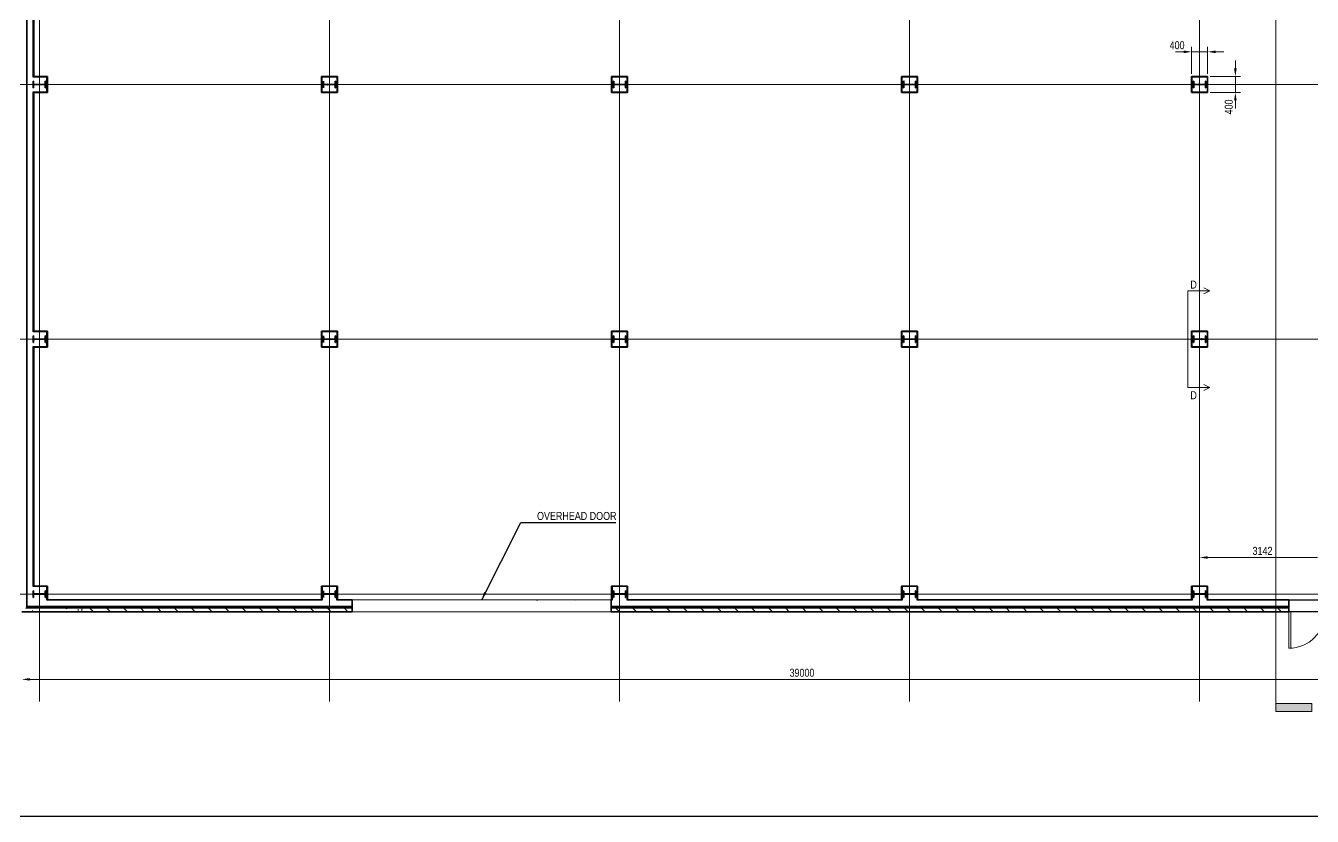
# Model space of a CAD drawing. Header units: millimetres. Extents: x -31954 to 493870, y 99509 to 604061.
# Drawn here: x 251607 to 283764, y 477066 to 496838 of the extents above; entities that cross this region are included whole.
import ezdxf

# ---------------------------------------------------------------- set-up
doc = ezdxf.new("R2010")
doc.units = ezdxf.units.MM
doc.header["$LTSCALE"] = 10
doc.linetypes.add('Center', pattern=[2, 1.25, -0.25, 0.25, -0.25])
for name, color, linetype, lineweight in [('A-ANNOTATIONS', 1, 'Continuous', 9), ('A-DOOR', 1, 'Continuous', 18), ('A-HATCH', 9, 'Continuous', 0), ('A-WALL', 2, 'Continuous', 18), ('S-COLUMN-STEEL-PLAN', 4, 'Continuous', 50), ('S-COLUMN-STEEL-SECTION', 4, 'Continuous', 25), ('S-FOUNDATION', 1, 'Continuous', 25), ('S-GRID', 6, 'Center', 9)]:
    doc.layers.add(name, color=color, linetype=linetype, lineweight=lineweight)
doc.styles.add('AnnoText', font='arial.ttf', dxfattribs={"width": 0.8, "height": 2})
doc.styles.add('Dimension Text', font='arial.ttf', dxfattribs={"width": 0.8})
doc.dimstyles.new('DIM 100', dxfattribs={"dimscale": 100, "dimtxt": 2, "dimasz": 2, "dimexe": 1.25, "dimexo": 0.625, "dimtad": 1, "dimdec": 0, "dimdsep": 46, "dimtxsty": 'Dimension Text', "dimcen": 2.5, "dimadec": 0, "dimazin": 0, "dimtfac": 1, "dimtdec": 0, "dimtmove": 0, "dimatfit": 3, "dimfxl": 1, "dimarcsym": 0})
pattern_1 = [(270, (271359.46, 491699.52), (203.2, -812.8), [33.528, -576.072, 33.528, -576.072, -3251.2]), (270, (271359.46, 491699.52), (203.2, -812.8), [-1219.2, 33.528, -1185.672, 33.528, -576.072, -1422.4]), (270, (271359.46, 491699.52), (203.2, -812.8), [-3048, 33.528, -372.872, 33.528, -982.472]), (30, (271461.06, 491394.72), (602.3054, 582.3764), [33.528, -576.072, 33.528, -576.072, -3251.2]), (30, (271461.06, 491394.72), (602.3054, 582.3764), [-1219.2, 33.528, -1185.672, 33.528, -576.072, -1422.4]), (30, (271461.06, 491394.72), (602.3054, 582.3764), [-3048, 33.528, -372.872, 33.528, -982.472]), (150, (271867.46, 491293.12), (-805.5054, 230.4236), [33.528, -576.072, 33.528, -576.072, -3251.2]), (150, (271867.46, 491293.12), (-805.5054, 230.4236), [-1219.2, 33.528, -1185.672, 33.528, -576.072, -1422.4]), (150, (271867.46, 491293.12), (-805.5054, 230.4236), [-3048, 33.528, -372.872, 33.528, -982.472])]
pattern_2 = [(315, (271359.46, 491699.52), (212.132, 212.132), [])]
pattern_3 = [(270, (271359.46, 491699.52), (300, -6e-14), []), (360, (271359.46, 491699.52), (7e-14, 300), [])]
pattern_4 = [(315, (271359.46, 491699.52), (247.487, 247.487), []), (315, (271734.46, 491699.52), (247.487, 247.487), [])]
pattern_5 = [(315, (271359.46, 491699.52), (247.4874, 247.4874), []), (315, (271734.46, 491699.52), (247.4874, 247.4874), [])]
pattern_6 = [(315, (271359.46, 491699.52), (247.487, 247.487), []), (315, (271734.46, 491699.52), (247.487, 247.487), [])]

# ---------------------------------------------------------------- blocks, each defined once
blk = doc.blocks.new('M_Double-Flush - 1830 x 1981mm-435820-Ground Floor Level')
at = {"layer": 'A-DOOR', "lineweight": 18}
for p, q in [((-915, 1065), (-864, 1065)), ((-915, 150), (-915, 1065)), ((-864, 150), (-864, 1065)), ((864, 150), (864, 1064)), ((915, 150), (915, 1065)), ((-915, 150), (-864, 150)), ((915, 150), (864, 150))]:
    blk.add_line(p, q, dxfattribs=at)
at = {"layer": 'A-DOOR'}
for centre, start, end in [((-915, 150), 0, 90), ((915, 150), 90, 180)]:
    blk.add_arc(centre, 915, start, end, dxfattribs=at)
blk = doc.blocks.new('Section - M_Section Tail - Filled-14299-Ground Floor Level')
at = {"layer": 'A-ANNOTATIONS'}
blk.add_hatch(color=256, dxfattribs=at).paths.add_polyline_path([(0, 9), (0, 0), (-2, 0), (-2, 9)], flags=0)
at = {"layer": 'A-ANNOTATIONS', "lineweight": 18}
for p, q in [((0, 9), (-2, 9)), ((-2, 9), (-2, 0)), ((0, 0), (0, 9)), ((-2, 0), (0, 0))]:
    blk.add_line(p, q, dxfattribs=at)

msp = doc.modelspace()

# ---------------------------------------------------------------- hatches: boundary and pattern name
at = {"layer": 'A-HATCH', "lineweight": 9}
h = msp.add_hatch(dxfattribs=at)
h.set_pattern_fill('FP_1', color=256, angle=-90, style=0, pattern_type=2)
h.set_pattern_definition(pattern_1)
h.paths.add_polyline_path([(251796.9, 496118.7), (251809.9, 496118.7), (251809.9, 500683.7), (251796.9, 500683.7), (251796.9, 500202.5)], flags=0)
h = msp.add_hatch(dxfattribs=at)
h.set_pattern_fill('FP_4', color=256, angle=-90, style=0, pattern_type=2)
h.set_pattern_definition(pattern_3)
h.paths.add_polyline_path([(251624.9, 496118.7), (251624.9, 494618.7), (251644.9, 494618.7), (251644.9, 496118.7)], flags=0)
h = msp.add_hatch(dxfattribs=at)
h.set_pattern_fill('FP_1', color=256, angle=-90, style=0, pattern_type=2)
h.set_pattern_definition(pattern_1)
h.paths.add_polyline_path([(280749.9, 495168.7), (281149.9, 495168.7), (281149.9, 495568.7), (280749.9, 495568.7), (280749.9, 495231.6)], flags=0)
h.paths.add_polyline_path([(280765.9, 495184.7), (280765.9, 495552.7), (281133.9, 495552.7), (281133.9, 495184.7)], flags=0)
h = msp.add_hatch(dxfattribs=at)
h.set_pattern_fill('FP_1', color=256, angle=-90, style=0, pattern_type=2)
h.set_pattern_definition(pattern_1)
h.paths.add_polyline_path([(251796.9, 489748.7), (251809.9, 489748.7), (251809.9, 494618.7), (251796.9, 494618.7), (251796.9, 490260.8)], flags=0)
h = msp.add_hatch(dxfattribs=at)
h.set_pattern_fill('FP_4', color=256, angle=-90, style=0, pattern_type=2)
h.set_pattern_definition(pattern_3)
h.paths.add_polyline_path([(251624.9, 488248.7), (251644.9, 488248.7), (251644.9, 489748.7), (251624.9, 489748.7), (251624.9, 489018.1)], flags=0)
h = msp.add_hatch(dxfattribs=at)
h.set_pattern_fill('FP_1', color=256, angle=-90, style=0, pattern_type=2)
h.set_pattern_definition(pattern_1)
h.paths.add_polyline_path([(251796.9, 488811.7), (251796.9, 488248.7), (251809.9, 488248.7), (251809.9, 488811.7)], flags=0)
h.paths.add_polyline_path([(251796.9, 489748.7), (251796.9, 489185.7), (251809.9, 489185.7), (251809.9, 489748.7)], flags=0)
h = msp.add_hatch(dxfattribs=at)
h.set_pattern_fill('FP_1', color=256, angle=-90, style=0, pattern_type=2)
h.set_pattern_definition(pattern_1)
h.paths.add_polyline_path([(251796.9, 488248.7), (251796.9, 483683.7), (251809.9, 483683.7), (251809.9, 488248.7)], flags=0)
h = msp.add_hatch(dxfattribs=at)
h.set_pattern_fill('FP_4', color=256, angle=-90, style=0, pattern_type=2)
h.set_pattern_definition(pattern_3)
h.paths.add_polyline_path([(251624.9, 483683.7), (251624.9, 482318.7), (251644.9, 482318.7), (251644.9, 483683.7)], flags=0)
h = msp.add_hatch(dxfattribs=at)
h.set_pattern_fill('FP_1', color=256, angle=-90, style=0, pattern_type=2)
h.set_pattern_definition(pattern_1)
h.paths.add_polyline_path([(266249.9, 482483.7), (266262.9, 482483.7), (266262.9, 482810.7), (266636.9, 482810.7), (266636.9, 482483.7), (266649.9, 482483.7), (266649.9, 482823.7), (266249.9, 482823.7)], flags=0)
h = msp.add_hatch(dxfattribs=at)
h.set_pattern_fill('FP_1', color=256, angle=-90, style=0, pattern_type=2)
h.set_pattern_definition(pattern_1)
h.paths.add_polyline_path([(253009.9, 482470.7), (259012.9, 482470.7), (259012.9, 482483.7), (253009.9, 482483.7)], flags=0)
h.paths.add_polyline_path([(259386.9, 482470.7), (266239.7, 482470.7), (266239.7, 482483.7), (259386.9, 482483.7)], flags=0)
h = msp.add_hatch(dxfattribs=at)
h.set_pattern_fill('FP_1', color=256, angle=-90, style=0, pattern_type=2)
h.set_pattern_definition(pattern_1)
h.paths.add_polyline_path([(266239.7, 482470.7), (266262.9, 482470.7), (266262.9, 482483.7), (266239.7, 482483.7)], flags=0)
h.paths.add_polyline_path([(266636.9, 482470.7), (273512.9, 482470.7), (273512.9, 482483.7), (266636.9, 482483.7)], flags=0)
h.paths.add_polyline_path([(273886.9, 482483.7), (273886.9, 482470.7), (280659.9, 482470.7), (280659.9, 482483.7), (273899.9, 482483.7)], flags=0)
h = msp.add_hatch(dxfattribs=at)
h.set_pattern_fill('FP_1', color=256, angle=-90, style=0, pattern_type=2)
h.set_pattern_definition(pattern_1)
h.paths.add_polyline_path([(280659.9, 482483.7), (280659.9, 482470.7), (280762.9, 482470.7), (280762.9, 482483.7), (280749.9, 482483.7)], flags=0)
h.paths.add_polyline_path([(281136.9, 482483.7), (281136.9, 482470.7), (283176.6, 482470.7), (283176.6, 482483.7), (281149.9, 482483.7)], flags=0)
h.paths.add_polyline_path([(285006.6, 482483.7), (285006.6, 482470.7), (287046.9, 482470.7), (287046.9, 482483.7), (287033.9, 482483.7)], flags=0)
h.paths.add_polyline_path([(287279.9, 482470.7), (287429.9, 482470.7), (287429.9, 482483.7), (287279.9, 482483.7)], flags=0)
h.paths.add_polyline_path([(288344.9, 482470.7), (289882.9, 482470.7), (289882.9, 482483.7), (288344.9, 482483.7)], flags=0)
h = msp.add_hatch(dxfattribs=at)
h.set_pattern_fill('FP_3', color=256, angle=-90, style=0, pattern_type=2)
h.set_pattern_definition([(320, (271359.46, 491699.5), (-63.756, -728.737), [76.2, -838.2]), (265, (271359.5, 491699.5), (764.228, 140.972), [60.96, -670.56]), (10.451, (271354.15, 491638.8), (700.467, -587.77), [64.76, -712.36]), (316.184, (271562.7, 491699.5), (-168.17, -1084.316), [114.3, -1257.3]), (6.636, (271548.6, 491609.2), (989.71, -949.61), [97.14, -1068.54]), (261.184, (271562.7, 491699.5), (989.7, -949.62), [91.44, -1005.84]), (291, (271511.86, 491597.9), (-409.06, -606.458), [76.2, -838.2]), (236, (271511.9, 491597.9), (736.753, -247.208), [60.96, -670.56]), (341.451, (271477.8, 491547.4), (327.685, -853.668), [64.76, -712.36]), (307.5, (271359.46, 491699.52), (338.22, -12.3547), [33.528, -628.904, 33.528, -647.192, -673.1]), (307.5, (271359.46, 491699.52), (338.22, -12.3547), [-1343.152, 33.528, -639.572]), (277.5, (271359.46, 491699.52), (400.722, -267.279), [33.528, -354.584, 33.528, -613.664, -256.54]), (277.5, (271359.46, 491699.52), (400.722, -267.279), [-1035.304, 33.528, -223.012]), (237.5, (271359.46, 491926.1), (-22.9153, -542.3633), [33.528, -220.472, 33.528, -758.952, -1051.56]), (237.5, (271359.46, 491926.1), (-22.9153, -542.3633), [-1046.48, 33.528, -1018.032]), (227.5, (271359.46, 492027.7), (101.707, -592.517), [33.528, -296.672, 33.528, -492.76, -746.76]), (227.5, (271359.46, 492027.7), (101.707, -592.517), [-856.488, 33.528, -713.232])])
h.paths.add_polyline_path([(251509.9, 482183.7), (253009.9, 482183.7), (253009.9, 482273.7), (251509.9, 482273.7)], flags=0)
h = msp.add_hatch(dxfattribs=at)
h.set_pattern_fill('FP_4', color=256, angle=-90, style=0, pattern_type=2)
h.set_pattern_definition(pattern_3)
h.paths.add_polyline_path([(251624.9, 482298.7), (253009.9, 482298.7), (253009.9, 482318.7), (251624.9, 482318.7)], flags=0)
h = msp.add_hatch(dxfattribs=at)
h.set_pattern_fill('FP_2', color=256, angle=-90, style=0, pattern_type=2)
h.set_pattern_definition(pattern_2)
h.paths.add_polyline_path([(253009.9, 482183.7), (259770, 482183.7), (259770, 482273.7), (253009.9, 482273.7)])
h = msp.add_hatch(dxfattribs=at)
h.set_pattern_fill('FP_2', color=256, angle=-90, style=0, pattern_type=2)
h.set_pattern_definition(pattern_2)
h.paths.add_polyline_path([(266239.7, 482273.7), (266239.7, 482183.7), (280659.9, 482183.7), (280659.9, 482273.7), (266607.4, 482273.7)], flags=0)
h = msp.add_hatch(dxfattribs=at)
h.set_pattern_fill('FP_2', color=256, angle=-90, style=0, pattern_type=2)
h.set_pattern_definition(pattern_2)
h.paths.add_polyline_path([(280659.9, 482183.7), (283176.6, 482183.7), (283176.6, 482273.7), (280659.9, 482273.7)], flags=0)
h.paths.add_polyline_path([(285006.6, 482183.7), (287429.9, 482183.7), (287429.9, 482273.7), (285006.6, 482273.7)], flags=0)
h.paths.add_polyline_path([(288344.9, 482273.7), (288344.9, 482183.7), (290419.9, 482183.7), (290419.9, 482273.7), (289394.6, 482273.7)], flags=0)
at = {"layer": 'S-COLUMN-STEEL-PLAN'}
h = msp.add_hatch(dxfattribs=at)
h.set_pattern_fill('FP_5', color=256, angle=-90, style=0, pattern_type=2)
h.set_pattern_definition(pattern_5)
h.paths.add_polyline_path([(251796.9, 495286.7), (251804.3, 495286.7), (251804.3, 495349.6), (251809.2, 495361.4), (251820.9, 495366.2), (252078.9, 495366.2), (252090.6, 495361.4), (252095.5, 495349.6), (252095.5, 495286.7), (252102.9, 495286.7), (252102.9, 495450.7), (252095.5, 495450.7), (252095.5, 495387.8), (252090.6, 495376.1), (252078.9, 495371.2), (251820.9, 495371.2), (251809.2, 495376.1), (251804.3, 495387.8), (251804.3, 495450.7), (251796.9, 495450.7)], flags=0)
h = msp.add_hatch(dxfattribs=at)
h.set_pattern_fill('FP_9', color=256, angle=-90, style=0, pattern_type=2)
h.set_pattern_definition(pattern_4)
h.paths.add_polyline_path([(259046.9, 495450.7), (259046.9, 495286.7), (259054.3, 495286.7), (259054.3, 495349.6), (259059.2, 495361.4), (259070.9, 495366.2), (259328.9, 495366.2), (259340.6, 495361.4), (259345.5, 495349.6), (259345.5, 495286.7), (259352.9, 495286.7), (259352.9, 495450.7), (259345.5, 495450.7), (259345.5, 495387.8), (259340.6, 495376.1), (259328.9, 495371.2), (259070.9, 495371.2), (259059.2, 495376.1), (259054.3, 495387.8), (259054.3, 495450.7)], flags=0)
h = msp.add_hatch(dxfattribs=at)
h.set_pattern_fill('FP_11', color=256, angle=-90, style=0, pattern_type=2)
h.set_pattern_definition(pattern_4)
h.paths.add_polyline_path([(266296.9, 495450.7), (266296.9, 495286.7), (266304.3, 495286.7), (266304.3, 495349.6), (266309.2, 495361.4), (266320.9, 495366.2), (266578.9, 495366.2), (266590.6, 495361.4), (266595.5, 495349.6), (266595.5, 495286.7), (266602.9, 495286.7), (266602.9, 495450.7), (266595.5, 495450.7), (266595.5, 495387.8), (266590.6, 495376.1), (266578.9, 495371.2), (266320.9, 495371.2), (266309.2, 495376.1), (266304.3, 495387.8), (266304.3, 495450.7)], flags=0)
h = msp.add_hatch(dxfattribs=at)
h.set_pattern_fill('FP_14', color=256, angle=-90, style=0, pattern_type=2)
h.set_pattern_definition(pattern_6)
h.paths.add_polyline_path([(273546.9, 495450.7), (273546.9, 495286.7), (273554.3, 495286.7), (273554.3, 495349.6), (273559.2, 495361.4), (273570.9, 495366.2), (273828.9, 495366.2), (273840.6, 495361.4), (273845.5, 495349.6), (273845.5, 495286.7), (273852.9, 495286.7), (273852.9, 495450.7), (273845.5, 495450.7), (273845.5, 495387.8), (273840.6, 495376.1), (273828.9, 495371.2), (273570.9, 495371.2), (273559.2, 495376.1), (273554.3, 495387.8), (273554.3, 495450.7)], flags=0)
h = msp.add_hatch(dxfattribs=at)
h.set_pattern_fill('FP_15', color=256, angle=-90, style=0, pattern_type=2)
h.set_pattern_definition(pattern_6)
h.paths.add_polyline_path([(280796.9, 495286.7), (280804.3, 495286.7), (280804.3, 495349.6), (280809.2, 495361.4), (280820.9, 495366.2), (281078.9, 495366.2), (281090.6, 495361.4), (281095.5, 495349.6), (281095.5, 495286.7), (281102.9, 495286.7), (281102.9, 495450.7), (281095.5, 495450.7), (281095.5, 495387.8), (281090.6, 495376.1), (281078.9, 495371.2), (280820.9, 495371.2), (280809.2, 495376.1), (280804.3, 495387.8), (280804.3, 495450.7), (280796.9, 495450.7)], flags=0)
h = msp.add_hatch(dxfattribs=at)
h.set_pattern_fill('FP_7', color=256, angle=-90, style=0, pattern_type=2)
h.set_pattern_definition(pattern_5)
h.paths.add_polyline_path([(251796.9, 489080.7), (251796.9, 488916.7), (251804.3, 488916.7), (251804.3, 488979.6), (251809.2, 488991.4), (251820.9, 488996.2), (252078.9, 488996.2), (252090.6, 488991.4), (252095.5, 488979.6), (252095.5, 488916.7), (252102.9, 488916.7), (252102.9, 489080.7), (252095.5, 489080.7), (252095.5, 489017.8), (252090.6, 489006.1), (252078.9, 489001.2), (251820.9, 489001.2), (251809.2, 489006.1), (251804.3, 489018.1), (251804.3, 489080.7)], flags=0)
h = msp.add_hatch(dxfattribs=at)
h.set_pattern_fill('FP_10', color=256, angle=-90, style=0, pattern_type=2)
h.set_pattern_definition(pattern_4)
h.paths.add_polyline_path([(259046.9, 488916.7), (259054.3, 488916.7), (259054.3, 488979.6), (259059.2, 488991.4), (259070.9, 488996.2), (259328.9, 488996.2), (259340.6, 488991.4), (259345.5, 488979.6), (259345.5, 488916.7), (259352.9, 488916.7), (259352.9, 489080.7), (259345.5, 489080.7), (259345.5, 489017.8), (259340.6, 489006.1), (259328.9, 489001.2), (259070.9, 489001.2), (259059.2, 489006.1), (259054.3, 489017.8), (259054.3, 489080.7), (259046.9, 489080.7)], flags=0)
h = msp.add_hatch(dxfattribs=at)
h.set_pattern_fill('FP_12', color=256, angle=-90, style=0, pattern_type=2)
h.set_pattern_definition(pattern_4)
h.paths.add_polyline_path([(266296.9, 488916.7), (266304.3, 488916.7), (266304.3, 488979.6), (266309.2, 488991.4), (266320.9, 488996.2), (266578.9, 488996.2), (266590.6, 488991.4), (266595.5, 488979.6), (266595.5, 488916.7), (266602.9, 488916.7), (266602.9, 489080.7), (266595.5, 489080.7), (266595.5, 489017.8), (266590.6, 489006.1), (266578.9, 489001.2), (266320.9, 489001.2), (266309.2, 489006.1), (266304.3, 489017.8), (266304.3, 489080.7), (266296.9, 489080.7)], flags=0)
h = msp.add_hatch(dxfattribs=at)
h.set_pattern_fill('FP_13', color=256, angle=-90, style=0, pattern_type=2)
h.set_pattern_definition(pattern_4)
h.paths.add_polyline_path([(273546.9, 489080.7), (273546.9, 488916.7), (273554.3, 488916.7), (273554.3, 488979.6), (273559.2, 488991.4), (273570.9, 488996.2), (273828.9, 488996.2), (273840.6, 488991.4), (273845.5, 488979.6), (273845.5, 488916.7), (273852.9, 488916.7), (273852.9, 489080.7), (273845.5, 489080.7), (273845.5, 489017.8), (273840.6, 489006.1), (273828.9, 489001.2), (273570.9, 489001.2), (273559.2, 489006.1), (273554.3, 489017.8), (273554.3, 489080.7)], flags=0)
h = msp.add_hatch(dxfattribs=at)
h.set_pattern_fill('FP_16', color=256, angle=-90, style=0, pattern_type=2)
h.set_pattern_definition(pattern_4)
h.paths.add_polyline_path([(280796.9, 489080.7), (280796.9, 488916.7), (280804.3, 488916.7), (280804.3, 488979.6), (280809.2, 488991.4), (280820.9, 488996.2), (281078.9, 488996.2), (281090.6, 488991.4), (281095.5, 488979.6), (281095.5, 488916.7), (281102.9, 488916.7), (281102.9, 489080.7), (281095.5, 489080.7), (281095.5, 489017.8), (281090.6, 489006.1), (281078.9, 489001.2), (280820.9, 489001.2), (280809.2, 489006.1), (280804.3, 489017.8), (280804.3, 489080.7)], flags=0)
h = msp.add_hatch(dxfattribs=at)
h.set_pattern_fill('FP_8', color=256, angle=-90, style=0, pattern_type=2)
h.set_pattern_definition(pattern_5)
h.paths.add_polyline_path([(251796.9, 482541.7), (251804.3, 482541.7), (251804.3, 482604.6), (251809.2, 482616.4), (251820.9, 482621.2), (252078.9, 482621.2), (252090.6, 482616.4), (252095.5, 482604.6), (252095.5, 482541.7), (252102.9, 482541.7), (252102.9, 482705.7), (252095.5, 482705.7), (252095.5, 482642.8), (252090.6, 482631.1), (252078.9, 482626.2), (251820.9, 482626.2), (251809.2, 482631.1), (251804.3, 482642.8), (251804.3, 482705.7), (251796.9, 482705.7)], flags=0)
h = msp.add_hatch(dxfattribs=at)
h.set_pattern_fill('FP_27', color=256, angle=-90, style=0, pattern_type=2)
h.set_pattern_definition(pattern_5)
h.paths.add_polyline_path([(259046.9, 482705.7), (259046.9, 482541.7), (259054.3, 482541.7), (259054.3, 482604.6), (259059.2, 482616.4), (259070.9, 482621.2), (259328.9, 482621.2), (259340.6, 482616.4), (259345.5, 482604.6), (259345.5, 482541.7), (259352.9, 482541.7), (259352.9, 482705.7), (259345.5, 482705.7), (259345.5, 482642.8), (259340.6, 482631.1), (259328.9, 482626.2), (259070.9, 482626.2), (259059.2, 482631.1), (259054.3, 482642.8), (259054.3, 482705.7)], flags=0)
h = msp.add_hatch(dxfattribs=at)
h.set_pattern_fill('FP_28', color=256, angle=-90, style=0, pattern_type=2)
h.set_pattern_definition(pattern_4)
h.paths.add_polyline_path([(266296.9, 482541.7), (266304.3, 482541.7), (266304.3, 482604.6), (266309.2, 482616.4), (266320.9, 482621.2), (266578.9, 482621.2), (266590.6, 482616.4), (266595.5, 482604.6), (266595.5, 482541.7), (266602.9, 482541.7), (266602.9, 482705.7), (266595.5, 482705.7), (266595.5, 482642.8), (266590.6, 482631.1), (266578.9, 482626.2), (266320.9, 482626.2), (266309.2, 482631.1), (266304.3, 482642.8), (266304.3, 482705.7), (266296.9, 482705.7)], flags=0)
h = msp.add_hatch(dxfattribs=at)
h.set_pattern_fill('FP_29', color=256, angle=-90, style=0, pattern_type=2)
h.set_pattern_definition(pattern_4)
h.paths.add_polyline_path([(273546.9, 482705.7), (273546.9, 482541.7), (273554.3, 482541.7), (273554.3, 482604.6), (273559.2, 482616.4), (273570.9, 482621.2), (273828.9, 482621.2), (273840.6, 482616.4), (273845.5, 482604.6), (273845.5, 482541.7), (273852.9, 482541.7), (273852.9, 482705.7), (273845.5, 482705.7), (273845.5, 482642.8), (273840.6, 482631.1), (273828.9, 482626.2), (273570.9, 482626.2), (273559.2, 482631.1), (273554.3, 482642.8), (273554.3, 482705.7)], flags=0)
h = msp.add_hatch(dxfattribs=at)
h.set_pattern_fill('FP_30', color=256, angle=-90, style=0, pattern_type=2)
h.set_pattern_definition(pattern_4)
h.paths.add_polyline_path([(280796.9, 482541.7), (280804.3, 482541.7), (280804.3, 482604.6), (280809.2, 482616.4), (280820.9, 482621.2), (281078.9, 482621.2), (281090.6, 482616.4), (281095.5, 482604.6), (281095.5, 482541.7), (281102.9, 482541.7), (281102.9, 482705.7), (281095.5, 482705.7), (281095.5, 482642.8), (281090.6, 482631.1), (281078.9, 482626.2), (280820.9, 482626.2), (280809.2, 482631.1), (280804.3, 482642.8), (280804.3, 482705.7), (280796.9, 482705.7)], flags=0)

# ---------------------------------------------------------------- linework, layer by layer
at = {"layer": 'A-ANNOTATIONS'}
for p, q in [((282854.3, 513317.2), (282854.3, 479890.2)), ((280549.9, 496185), (280349.9, 496185)), ((280749.9, 495631.2), (280749.9, 496310)), ((280749.9, 496185), (281149.9, 496185)), ((281149.9, 495631.2), (281149.9, 496310)), ((281349.9, 496185), (281549.9, 496185)), ((281842.7, 495768.7), (281842.7, 495968.7)), ((281212.4, 495568.7), (281967.7, 495568.7)), ((281842.7, 495168.7), (281842.7, 495568.7)), ((281212.4, 495168.7), (281967.7, 495168.7)), ((281842.7, 494968.7), (281842.7, 494768.7)), ((280949.9, 482886.2), (280949.9, 483663.6)), ((281149.9, 483538.6), (283891.6, 483538.6)), ((290309.9, 480490.3), (251709.9, 480490.3))]:
    msp.add_line(p, q, dxfattribs=at)
for points in [[(281205.7, 490207.6), (280656.2, 490207.6), (280656.2, 487789.9), (281205.7, 487789.9)], [(281205.7, 490207.6), (281052.7, 490279.8)], [(281205.7, 490207.6), (281052.7, 490135.4)], [(281205.7, 487789.9), (281052.7, 487862.1)], [(281205.7, 487789.9), (281052.7, 487717.7)]]:
    msp.add_lwpolyline(points, dxfattribs=at)
for points in [[(280549.9, 496218.3), (280549.9, 496151.6), (280749.9, 496185)], [(281349.9, 496218.3), (281349.9, 496151.6), (281149.9, 496185)], [(281809.3, 495768.7), (281876, 495768.7), (281842.7, 495568.7)], [(281809.3, 494968.7), (281876, 494968.7), (281842.7, 495168.7)], [(281149.9, 483571.9), (281149.9, 483505.3), (280949.9, 483538.6)], [(251709.9, 480523.6), (251709.9, 480457), (251509.9, 480490.3)]]:
    msp.add_solid(points, dxfattribs=at)
at = {"layer": 'A-WALL'}
for p, q in [((251624.9, 502068.7), (251624.9, 482298.7)), ((251644.9, 502048.7), (251644.9, 482318.7)), ((251796.9, 501556.7), (251796.9, 495555.7)), ((251644.9, 496118.7), (251624.9, 496118.7)), ((251796.9, 495555.7), (252136.9, 495555.7)), ((252136.9, 495181.7), (252136.9, 495555.7)), ((259015.9, 495552.7), (259015.9, 495184.7)), ((259383.9, 495552.7), (259015.9, 495552.7)), ((259383.9, 495184.7), (259383.9, 495552.7)), ((266265.9, 495552.7), (266265.9, 495184.7)), ((266633.9, 495552.7), (266265.9, 495552.7)), ((266633.9, 495184.7), (266633.9, 495552.7)), ((273515.9, 495552.7), (273515.9, 495184.7)), ((273883.9, 495552.7), (273515.9, 495552.7)), ((273883.9, 495184.7), (273883.9, 495552.7)), ((280765.9, 495552.7), (280765.9, 495184.7)), ((281133.9, 495552.7), (280765.9, 495552.7)), ((281133.9, 495184.7), (281133.9, 495552.7)), ((251796.9, 495181.7), (252136.9, 495181.7)), ((251796.9, 495181.7), (251796.9, 489185.7)), ((259015.9, 495184.7), (259383.9, 495184.7)), ((266265.9, 495184.7), (266633.9, 495184.7)), ((273515.9, 495184.7), (273883.9, 495184.7)), ((280765.9, 495184.7), (281133.9, 495184.7)), ((251624.9, 494618.7), (251644.9, 494618.7)), ((251644.9, 489748.7), (251624.9, 489748.7)), ((251796.9, 489185.7), (252136.9, 489185.7)), ((252136.9, 488811.7), (252136.9, 489185.7)), ((259015.9, 489182.7), (259015.9, 488814.7)), ((259383.9, 489182.7), (259015.9, 489182.7)), ((259383.9, 488814.7), (259383.9, 489182.7)), ((266265.9, 489182.7), (266265.9, 488814.7)), ((266633.9, 489182.7), (266265.9, 489182.7)), ((266633.9, 488814.7), (266633.9, 489182.7)), ((273515.9, 489182.7), (273515.9, 488814.7)), ((273883.9, 489182.7), (273515.9, 489182.7)), ((273883.9, 488814.7), (273883.9, 489182.7)), ((280765.9, 489182.7), (280765.9, 488814.7)), ((281133.9, 489182.7), (280765.9, 489182.7)), ((281133.9, 488814.7), (281133.9, 489182.7)), ((251796.9, 488811.7), (252136.9, 488811.7)), ((251796.9, 482810.7), (251796.9, 488811.7)), ((259015.9, 488814.7), (259383.9, 488814.7)), ((266265.9, 488814.7), (266633.9, 488814.7)), ((273515.9, 488814.7), (273883.9, 488814.7)), ((280765.9, 488814.7), (281133.9, 488814.7)), ((251624.9, 488248.7), (251644.9, 488248.7)), ((251644.9, 483683.7), (251624.9, 483683.7)), ((251796.9, 482810.7), (252136.9, 482810.7)), ((252136.9, 482470.7), (252136.9, 482810.7)), ((259386.9, 482810.7), (259012.9, 482810.7)), ((259012.9, 482470.7), (259012.9, 482810.7)), ((259386.9, 482470.7), (259386.9, 482810.7)), ((266636.9, 482810.7), (266262.9, 482810.7)), ((266262.9, 482470.7), (266262.9, 482810.7)), ((266636.9, 482470.7), (266636.9, 482810.7)), ((273886.9, 482810.7), (273512.9, 482810.7)), ((273512.9, 482470.7), (273512.9, 482810.7)), ((273886.9, 482470.7), (273886.9, 482810.7)), ((281136.9, 482810.7), (280762.9, 482810.7)), ((280762.9, 482470.7), (280762.9, 482810.7)), ((281136.9, 482470.7), (281136.9, 482810.7)), ((259012.9, 482470.7), (252136.9, 482470.7)), ((259770, 482470.7), (259386.9, 482470.7)), ((266239.7, 482483.7), (259770, 482483.7)), ((266239.7, 482183.7), (266239.7, 482483.7)), ((266262.9, 482470.7), (266239.7, 482470.7)), ((266636.9, 482470.7), (273512.9, 482470.7)), ((273886.9, 482470.7), (280762.9, 482470.7)), ((281136.9, 482470.7), (283176.6, 482470.7)), ((251599.9, 482273.7), (259770, 482273.7)), ((251624.9, 482298.7), (259770, 482298.7)), ((251644.9, 482318.7), (259770, 482318.7)), ((253009.9, 482318.7), (253009.9, 482298.7)), ((253009.9, 482273.7), (253009.9, 482183.7)), ((259770, 482183.7), (266239.7, 482183.7)), ((266239.7, 482318.7), (283176.6, 482318.7)), ((266239.7, 482298.7), (283176.6, 482298.7)), ((266239.7, 482273.7), (283176.6, 482273.7))]:
    msp.add_line(p, q, dxfattribs=at)
at = {"layer": 'A-WALL', "lineweight": 35}
for p, q in [((251809.9, 495568.7), (251809.9, 501543.7)), ((252149.9, 495568.7), (251809.9, 495568.7)), ((252149.9, 495168.7), (252149.9, 495568.7)), ((259399.9, 495568.7), (258999.9, 495568.7)), ((258999.9, 495568.7), (258999.9, 495168.7)), ((259399.9, 495168.7), (259399.9, 495568.7)), ((266649.9, 495568.7), (266249.9, 495568.7)), ((266249.9, 495568.7), (266249.9, 495168.7)), ((266649.9, 495168.7), (266649.9, 495568.7)), ((273899.9, 495568.7), (273499.9, 495568.7)), ((273499.9, 495568.7), (273499.9, 495168.7)), ((273899.9, 495168.7), (273899.9, 495568.7)), ((281149.9, 495568.7), (280749.9, 495568.7)), ((280749.9, 495568.7), (280749.9, 495168.7)), ((281149.9, 495168.7), (281149.9, 495568.7)), ((251809.9, 495168.7), (252149.9, 495168.7)), ((251809.9, 489198.7), (251809.9, 495168.7)), ((258999.9, 495168.7), (259399.9, 495168.7)), ((266249.9, 495168.7), (266649.9, 495168.7)), ((273499.9, 495168.7), (273899.9, 495168.7)), ((280749.9, 495168.7), (281149.9, 495168.7)), ((252149.9, 489198.7), (251809.9, 489198.7)), ((252149.9, 488798.7), (252149.9, 489198.7)), ((259399.9, 489198.7), (258999.9, 489198.7)), ((258999.9, 489198.7), (258999.9, 488798.7)), ((259399.9, 488798.7), (259399.9, 489198.7)), ((266649.9, 489198.7), (266249.9, 489198.7)), ((266249.9, 489198.7), (266249.9, 488798.7)), ((266649.9, 488798.7), (266649.9, 489198.7)), ((273899.9, 489198.7), (273499.9, 489198.7)), ((273499.9, 489198.7), (273499.9, 488798.7)), ((273899.9, 488798.7), (273899.9, 489198.7)), ((281149.9, 489198.7), (280749.9, 489198.7)), ((280749.9, 489198.7), (280749.9, 488798.7)), ((281149.9, 488798.7), (281149.9, 489198.7)), ((251809.9, 488798.7), (252149.9, 488798.7)), ((251809.9, 482823.7), (251809.9, 488798.7)), ((258999.9, 488798.7), (259399.9, 488798.7)), ((266249.9, 488798.7), (266649.9, 488798.7)), ((273499.9, 488798.7), (273899.9, 488798.7)), ((280749.9, 488798.7), (281149.9, 488798.7)), ((252149.9, 482823.7), (251809.9, 482823.7)), ((252149.9, 482483.7), (252149.9, 482823.7)), ((259399.9, 482823.7), (258999.9, 482823.7)), ((258999.9, 482823.7), (258999.9, 482483.7)), ((259399.9, 482483.7), (259399.9, 482823.7)), ((266649.9, 482823.7), (266249.9, 482823.7)), ((266249.9, 482823.7), (266249.9, 482483.7)), ((266649.9, 482483.7), (266649.9, 482823.7)), ((273899.9, 482823.7), (273499.9, 482823.7)), ((273499.9, 482823.7), (273499.9, 482483.7)), ((273899.9, 482483.7), (273899.9, 482823.7)), ((281149.9, 482823.7), (280749.9, 482823.7)), ((280749.9, 482823.7), (280749.9, 482483.7)), ((281149.9, 482483.7), (281149.9, 482823.7)), ((258999.9, 482483.7), (252149.9, 482483.7)), ((259770, 482483.7), (259399.9, 482483.7)), ((259770, 482483.7), (259770, 482183.7)), ((266249.9, 482483.7), (266239.7, 482483.7)), ((266249.9, 482483.7), (266239.7, 482483.7)), ((266239.7, 482483.7), (266239.7, 482183.7)), ((273499.9, 482483.7), (266649.9, 482483.7)), ((280749.9, 482483.7), (273899.9, 482483.7)), ((283176.6, 482483.7), (281149.9, 482483.7)), ((283176.6, 482183.7), (283176.6, 482483.7)), ((251509.9, 482183.7), (259770, 482183.7)), ((266239.7, 482183.7), (283176.6, 482183.7))]:
    msp.add_line(p, q, dxfattribs=at)
at = {"layer": 'Defpoints'}
msp.add_lwpolyline([(244760.1, 477066.4), (299069.3, 477066.4), (299069.3, 520231.9), (244760.1, 520231.9)], close=True, dxfattribs=at)
at = {"layer": 'S-COLUMN-STEEL-PLAN', "lineweight": 35}
for p, q in [((251804.3, 495450.7), (251796.9, 495450.7)), ((251796.9, 495450.7), (251796.9, 495286.7)), ((251796.9, 495286.7), (251804.3, 495286.7)), ((251804.3, 495387.8), (251804.3, 495450.7)), ((251804.3, 495286.7), (251804.3, 495349.6)), ((252078.9, 495371.2), (251820.9, 495371.2)), ((251820.9, 495366.2), (252078.9, 495366.2)), ((252102.9, 495450.7), (252095.5, 495450.7)), ((252095.5, 495450.7), (252095.5, 495387.8)), ((252095.5, 495349.6), (252095.5, 495286.7)), ((252095.5, 495286.7), (252102.9, 495286.7)), ((252102.9, 495286.7), (252102.9, 495450.7)), ((259054.3, 495450.7), (259046.9, 495450.7)), ((259046.9, 495450.7), (259046.9, 495286.7)), ((259046.9, 495286.7), (259054.3, 495286.7)), ((259054.3, 495387.8), (259054.3, 495450.7)), ((259054.3, 495286.7), (259054.3, 495349.6)), ((259328.9, 495371.2), (259070.9, 495371.2)), ((259070.9, 495366.2), (259328.9, 495366.2)), ((259352.9, 495450.7), (259345.5, 495450.7)), ((259345.5, 495450.7), (259345.5, 495387.8)), ((259345.5, 495349.6), (259345.5, 495286.7)), ((259345.5, 495286.7), (259352.9, 495286.7)), ((259352.9, 495286.7), (259352.9, 495450.7)), ((266304.3, 495450.7), (266296.9, 495450.7)), ((266296.9, 495450.7), (266296.9, 495286.7)), ((266296.9, 495286.7), (266304.3, 495286.7)), ((266304.3, 495387.8), (266304.3, 495450.7)), ((266304.3, 495286.7), (266304.3, 495349.6)), ((266578.9, 495371.2), (266320.9, 495371.2)), ((266320.9, 495366.2), (266578.9, 495366.2)), ((266602.9, 495450.7), (266595.5, 495450.7)), ((266595.5, 495450.7), (266595.5, 495387.8)), ((266595.5, 495349.6), (266595.5, 495286.7)), ((266595.5, 495286.7), (266602.9, 495286.7)), ((266602.9, 495286.7), (266602.9, 495450.7)), ((273554.3, 495450.7), (273546.9, 495450.7)), ((273546.9, 495450.7), (273546.9, 495286.7)), ((273546.9, 495286.7), (273554.3, 495286.7)), ((273554.3, 495387.8), (273554.3, 495450.7)), ((273554.3, 495286.7), (273554.3, 495349.6)), ((273828.9, 495371.2), (273570.9, 495371.2)), ((273570.9, 495366.2), (273828.9, 495366.2)), ((273852.9, 495450.7), (273845.5, 495450.7)), ((273845.5, 495450.7), (273845.5, 495387.8)), ((273845.5, 495349.6), (273845.5, 495286.7)), ((273845.5, 495286.7), (273852.9, 495286.7)), ((273852.9, 495286.7), (273852.9, 495450.7)), ((280804.3, 495450.7), (280796.9, 495450.7)), ((280796.9, 495450.7), (280796.9, 495286.7)), ((280796.9, 495286.7), (280804.3, 495286.7)), ((280804.3, 495387.8), (280804.3, 495450.7)), ((280804.3, 495286.7), (280804.3, 495349.6)), ((281078.9, 495371.2), (280820.9, 495371.2)), ((280820.9, 495366.2), (281078.9, 495366.2)), ((281102.9, 495450.7), (281095.5, 495450.7)), ((281095.5, 495450.7), (281095.5, 495387.8)), ((281095.5, 495349.6), (281095.5, 495286.7)), ((281095.5, 495286.7), (281102.9, 495286.7)), ((281102.9, 495286.7), (281102.9, 495450.7)), ((251804.3, 489080.7), (251796.9, 489080.7)), ((251796.9, 489080.7), (251796.9, 488916.7)), ((251796.9, 488916.7), (251804.3, 488916.7)), ((251804.3, 489017.8), (251804.3, 489080.7)), ((251804.3, 488916.7), (251804.3, 488979.6)), ((252078.9, 489001.2), (251820.9, 489001.2)), ((251820.9, 488996.2), (252078.9, 488996.2)), ((252102.9, 489080.7), (252095.5, 489080.7)), ((252095.5, 489080.7), (252095.5, 489017.8)), ((252095.5, 488979.6), (252095.5, 488916.7)), ((252095.5, 488916.7), (252102.9, 488916.7)), ((252102.9, 488916.7), (252102.9, 489080.7)), ((259054.3, 489080.7), (259046.9, 489080.7)), ((259046.9, 489080.7), (259046.9, 488916.7)), ((259046.9, 488916.7), (259054.3, 488916.7)), ((259054.3, 489017.8), (259054.3, 489080.7)), ((259054.3, 488916.7), (259054.3, 488979.6)), ((259328.9, 489001.2), (259070.9, 489001.2)), ((259070.9, 488996.2), (259328.9, 488996.2)), ((259352.9, 489080.7), (259345.5, 489080.7)), ((259345.5, 489080.7), (259345.5, 489017.8)), ((259345.5, 488979.6), (259345.5, 488916.7)), ((259345.5, 488916.7), (259352.9, 488916.7)), ((259352.9, 488916.7), (259352.9, 489080.7)), ((266304.3, 489080.7), (266296.9, 489080.7)), ((266296.9, 489080.7), (266296.9, 488916.7)), ((266296.9, 488916.7), (266304.3, 488916.7)), ((266304.3, 489017.8), (266304.3, 489080.7)), ((266304.3, 488916.7), (266304.3, 488979.6)), ((266578.9, 489001.2), (266320.9, 489001.2)), ((266320.9, 488996.2), (266578.9, 488996.2)), ((266602.9, 489080.7), (266595.5, 489080.7)), ((266595.5, 489080.7), (266595.5, 489017.8)), ((266595.5, 488979.6), (266595.5, 488916.7)), ((266595.5, 488916.7), (266602.9, 488916.7)), ((266602.9, 488916.7), (266602.9, 489080.7)), ((273554.3, 489080.7), (273546.9, 489080.7)), ((273546.9, 489080.7), (273546.9, 488916.7)), ((273546.9, 488916.7), (273554.3, 488916.7)), ((273554.3, 489017.8), (273554.3, 489080.7)), ((273554.3, 488916.7), (273554.3, 488979.6)), ((273828.9, 489001.2), (273570.9, 489001.2)), ((273570.9, 488996.2), (273828.9, 488996.2)), ((273852.9, 489080.7), (273845.5, 489080.7)), ((273845.5, 489080.7), (273845.5, 489017.8)), ((273845.5, 488979.6), (273845.5, 488916.7)), ((273845.5, 488916.7), (273852.9, 488916.7)), ((273852.9, 488916.7), (273852.9, 489080.7)), ((280804.3, 489080.7), (280796.9, 489080.7)), ((280796.9, 489080.7), (280796.9, 488916.7)), ((280796.9, 488916.7), (280804.3, 488916.7)), ((280804.3, 489017.8), (280804.3, 489080.7)), ((280804.3, 488916.7), (280804.3, 488979.6)), ((281078.9, 489001.2), (280820.9, 489001.2)), ((280820.9, 488996.2), (281078.9, 488996.2)), ((281102.9, 489080.7), (281095.5, 489080.7)), ((281095.5, 489080.7), (281095.5, 489017.8)), ((281095.5, 488979.6), (281095.5, 488916.7)), ((281095.5, 488916.7), (281102.9, 488916.7)), ((281102.9, 488916.7), (281102.9, 489080.7)), ((251804.3, 482705.7), (251796.9, 482705.7)), ((251796.9, 482705.7), (251796.9, 482541.7)), ((251804.3, 482642.8), (251804.3, 482705.7)), ((252102.9, 482705.7), (252095.5, 482705.7)), ((252095.5, 482705.7), (252095.5, 482642.8)), ((252102.9, 482541.7), (252102.9, 482705.7)), ((259054.3, 482705.7), (259046.9, 482705.7)), ((259046.9, 482705.7), (259046.9, 482541.7)), ((259054.3, 482642.8), (259054.3, 482705.7)), ((259352.9, 482705.7), (259345.5, 482705.7)), ((259345.5, 482705.7), (259345.5, 482642.8)), ((259352.9, 482541.7), (259352.9, 482705.7)), ((266304.3, 482705.7), (266296.9, 482705.7)), ((266296.9, 482705.7), (266296.9, 482541.7)), ((266304.3, 482642.8), (266304.3, 482705.7)), ((266602.9, 482705.7), (266595.5, 482705.7)), ((266595.5, 482705.7), (266595.5, 482642.8)), ((266602.9, 482541.7), (266602.9, 482705.7)), ((273554.3, 482705.7), (273546.9, 482705.7)), ((273546.9, 482705.7), (273546.9, 482541.7)), ((273554.3, 482642.8), (273554.3, 482705.7)), ((273852.9, 482705.7), (273845.5, 482705.7)), ((273845.5, 482705.7), (273845.5, 482642.8)), ((273852.9, 482541.7), (273852.9, 482705.7)), ((280804.3, 482705.7), (280796.9, 482705.7)), ((280796.9, 482705.7), (280796.9, 482541.7)), ((280804.3, 482642.8), (280804.3, 482705.7)), ((281102.9, 482705.7), (281095.5, 482705.7)), ((281095.5, 482705.7), (281095.5, 482642.8)), ((281102.9, 482541.7), (281102.9, 482705.7)), ((251796.9, 482541.7), (251804.3, 482541.7)), ((251804.3, 482541.7), (251804.3, 482604.6)), ((252078.9, 482626.2), (251820.9, 482626.2)), ((251820.9, 482621.2), (252078.9, 482621.2)), ((252095.5, 482604.6), (252095.5, 482541.7)), ((252095.5, 482541.7), (252102.9, 482541.7)), ((259046.9, 482541.7), (259054.3, 482541.7)), ((259054.3, 482541.7), (259054.3, 482604.6)), ((259328.9, 482626.2), (259070.9, 482626.2)), ((259070.9, 482621.2), (259328.9, 482621.2)), ((259345.5, 482604.6), (259345.5, 482541.7)), ((259345.5, 482541.7), (259352.9, 482541.7)), ((266296.9, 482541.7), (266304.3, 482541.7)), ((266304.3, 482541.7), (266304.3, 482604.6)), ((266578.9, 482626.2), (266320.9, 482626.2)), ((266320.9, 482621.2), (266578.9, 482621.2)), ((266595.5, 482604.6), (266595.5, 482541.7)), ((266595.5, 482541.7), (266602.9, 482541.7)), ((273546.9, 482541.7), (273554.3, 482541.7)), ((273554.3, 482541.7), (273554.3, 482604.6)), ((273828.9, 482626.2), (273570.9, 482626.2)), ((273570.9, 482621.2), (273828.9, 482621.2)), ((273845.5, 482604.6), (273845.5, 482541.7)), ((273845.5, 482541.7), (273852.9, 482541.7)), ((280796.9, 482541.7), (280804.3, 482541.7)), ((280804.3, 482541.7), (280804.3, 482604.6)), ((281078.9, 482626.2), (280820.9, 482626.2)), ((280820.9, 482621.2), (281078.9, 482621.2)), ((281095.5, 482604.6), (281095.5, 482541.7)), ((281095.5, 482541.7), (281102.9, 482541.7))]:
    msp.add_line(p, q, dxfattribs=at)
for centre, start, end in [((251820.9, 495387.8), 180, 270), ((251820.9, 495349.6), 90, 180), ((252078.9, 495387.8), 270, 0), ((252078.9, 495349.6), 0, 90), ((259070.9, 495387.8), 180, 270), ((259070.9, 495349.6), 90, 180), ((259328.9, 495387.8), 270, 0), ((259328.9, 495349.6), 0, 90), ((266320.9, 495387.8), 180, 270), ((266320.9, 495349.6), 90, 180), ((266578.9, 495387.8), 270, 0), ((266578.9, 495349.6), 0, 90), ((273570.9, 495387.8), 180, 270), ((273570.9, 495349.6), 90, 180), ((273828.9, 495387.8), 270, 0), ((273828.9, 495349.6), 0, 90), ((280820.9, 495387.8), 180, 270), ((280820.9, 495349.6), 90, 180), ((281078.9, 495387.8), 270, 0), ((281078.9, 495349.6), 0, 90), ((251820.9, 489017.8), 180, 270), ((251820.9, 488979.6), 90, 180), ((252078.9, 489017.8), 270, 0), ((252078.9, 488979.6), 0, 90), ((259070.9, 489017.8), 180, 270), ((259070.9, 488979.6), 90, 180), ((259328.9, 489017.8), 270, 0), ((259328.9, 488979.6), 0, 90), ((266320.9, 489017.8), 180, 270), ((266320.9, 488979.6), 90, 180), ((266578.9, 489017.8), 270, 0), ((266578.9, 488979.6), 0, 90), ((273570.9, 489017.8), 180, 270), ((273570.9, 488979.6), 90, 180), ((273828.9, 489017.8), 270, 0), ((273828.9, 488979.6), 0, 90), ((280820.9, 489017.8), 180, 270), ((280820.9, 488979.6), 90, 180), ((281078.9, 489017.8), 270, 0), ((281078.9, 488979.6), 0, 90), ((251820.9, 482642.8), 180, 270), ((251820.9, 482604.6), 90, 180), ((252078.9, 482642.8), 270, 0), ((252078.9, 482604.6), 0, 90), ((259070.9, 482642.8), 180, 270), ((259070.9, 482604.6), 90, 180), ((259328.9, 482642.8), 270, 0), ((259328.9, 482604.6), 0, 90), ((266320.9, 482642.8), 180, 270), ((266320.9, 482604.6), 90, 180), ((266578.9, 482642.8), 270, 0), ((266578.9, 482604.6), 0, 90), ((273570.9, 482642.8), 180, 270), ((273570.9, 482604.6), 90, 180), ((273828.9, 482642.8), 270, 0), ((273828.9, 482604.6), 0, 90), ((280820.9, 482642.8), 180, 270), ((280820.9, 482604.6), 90, 180), ((281078.9, 482642.8), 270, 0), ((281078.9, 482604.6), 0, 90)]:
    msp.add_arc(centre, 16.6, start, end, dxfattribs=at)
at = {"layer": 'S-COLUMN-STEEL-SECTION'}
for p, q in [((251796.9, 495555.7), (251796.9, 501556.7)), ((252136.9, 495555.7), (251796.9, 495555.7)), ((252136.9, 495181.7), (252136.9, 495555.7)), ((251796.9, 489185.7), (251796.9, 495181.7)), ((251796.9, 495181.7), (252136.9, 495181.7)), ((252136.9, 489185.7), (251796.9, 489185.7)), ((252136.9, 488811.7), (252136.9, 489185.7)), ((251796.9, 482810.7), (251796.9, 488811.7)), ((251796.9, 488811.7), (252136.9, 488811.7)), ((252136.9, 482810.7), (251796.9, 482810.7)), ((252136.9, 482470.7), (252136.9, 482810.7)), ((259386.9, 482810.7), (259012.9, 482810.7)), ((259012.9, 482810.7), (259012.9, 482470.7)), ((259386.9, 482470.7), (259386.9, 482810.7)), ((266636.9, 482810.7), (266262.9, 482810.7)), ((266262.9, 482810.7), (266262.9, 482470.7)), ((266636.9, 482470.7), (266636.9, 482810.7)), ((273886.9, 482810.7), (273512.9, 482810.7)), ((273512.9, 482810.7), (273512.9, 482470.7)), ((273886.9, 482470.7), (273886.9, 482810.7)), ((281136.9, 482810.7), (280762.9, 482810.7)), ((280762.9, 482810.7), (280762.9, 482470.7)), ((281136.9, 482470.7), (281136.9, 482810.7)), ((259012.9, 482470.7), (252136.9, 482470.7)), ((259770, 482470.7), (259386.9, 482470.7)), ((266262.9, 482470.7), (266239.7, 482470.7)), ((273512.9, 482470.7), (266636.9, 482470.7)), ((280762.9, 482470.7), (273886.9, 482470.7)), ((289882.9, 482470.7), (281136.9, 482470.7)), ((259770, 482183.7), (251509.9, 482183.7)), ((290509.9, 482183.7), (266239.7, 482183.7))]:
    msp.add_line(p, q, dxfattribs=at)
at = {"layer": 'S-FOUNDATION'}
msp.add_line((283176.6, 482483.7), (285006.6, 482483.7), dxfattribs=at)
at = {"layer": 'S-GRID'}
for p, q in [((251949.9, 479933.7), (251949.9, 513588)), ((259199.9, 479933.7), (259199.9, 513588)), ((266449.9, 479933.7), (266449.9, 513588)), ((273699.9, 479933.7), (273699.9, 513588)), ((280949.9, 479933.7), (280949.9, 513588)), ((249692.4, 495368.7), (292326.3, 495368.7)), ((249692.4, 488998.7), (292326.3, 488998.7)), ((249692.4, 482623.7), (292326.3, 482623.7))]:
    msp.add_line(p, q, dxfattribs=at)

# ---------------------------------------------------------------- block references
at = {"layer": 'A-ANNOTATIONS', "lineweight": 18, "extrusion": (0, 0, -1), "xscale": 99.99999999999993, "yscale": 99.99999999999993, "zscale": 99.99999999999993, "rotation": 90.00000000000001}
msp.add_blockref('Section - M_Section Tail - Filled-14299-Ground Floor Level', (-282854.3, 479890.2), dxfattribs=at)
at = {"layer": 'A-DOOR', "rotation": 179.9999999999998}
msp.add_blockref('M_Double-Flush - 1830 x 1981mm-435820-Ground Floor Level', (284091.6, 482333.7), dxfattribs=at)

# ---------------------------------------------------------------- texts
at = {"layer": 'A-ANNOTATIONS', "char_height": 200}
for s, insert, attachment_point, style in [('400', (280386.1, 496349.6), 5, 'AnnoText'), ('OVERHEAD DOOR', (264387.4, 484475.5), 7, 'Dimension Text'), ('3142', (282520.7, 483703.3), 5, 'AnnoText'), ('39000', (271009.9, 480655), 5, 'AnnoText')]:
    msp.add_mtext(s, dxfattribs=dict(at, insert=insert, attachment_point=attachment_point, style=style))
at = {"layer": 'A-ANNOTATIONS', "insert": (281678.1, 494807.5), "char_height": 200, "attachment_point": 5, "rotation": 90, "style": 'AnnoText'}
msp.add_mtext('400', dxfattribs=at)
at = {"layer": 'A-ANNOTATIONS', "char_height": 200, "attachment_point": 1, "line_spacing_factor": 0.938532, "style": 'Dimension Text'}
for insert in [(280718.3, 490463.9), (280718.3, 487697.5)]:
    msp.add_mtext('D', dxfattribs=dict(at, insert=insert))

# ---------------------------------------------------------------- leaders
at = {"layer": 'A-ANNOTATIONS', "annotation_type": 0, "has_hookline": 1, "hookline_direction": 0, "text_width": 1973.5}
msp.add_leader([(263004.9, 482483.7), (263982.4, 484413), (264324.9, 484413)], dimstyle='DIM 100', dxfattribs=at)

doc.saveas('drawing.dxf')
